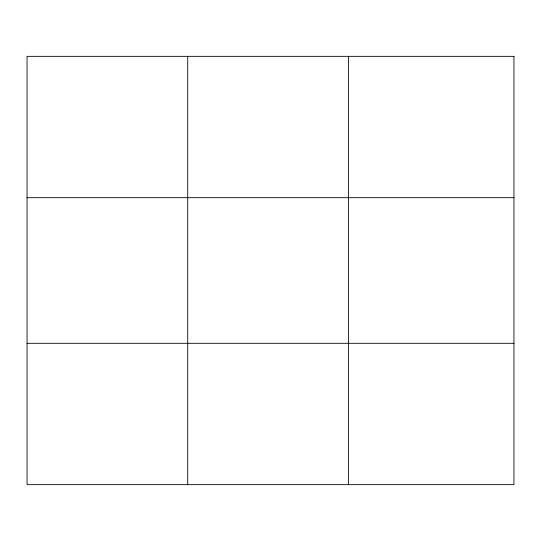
<?xml version="1.0" encoding="UTF-8"?>
<svg xmlns="http://www.w3.org/2000/svg" width="541" height="541" viewBox="0 0 541 541"><rect width="100%" height="100%" fill="white"/><g stroke="black" fill="none" stroke-linecap="round" stroke-linejoin="round"><path stroke-width="0.81" d="M187.727 56.345L187.727 484.655M348.404 56.345L348.404 484.655M27.05 197.688L513.95 197.688M27.05 343.312L513.95 343.312M513.95 56.345L513.95 484.655L27.05 484.655L27.05 56.345L513.95 56.345"/></g></svg>
